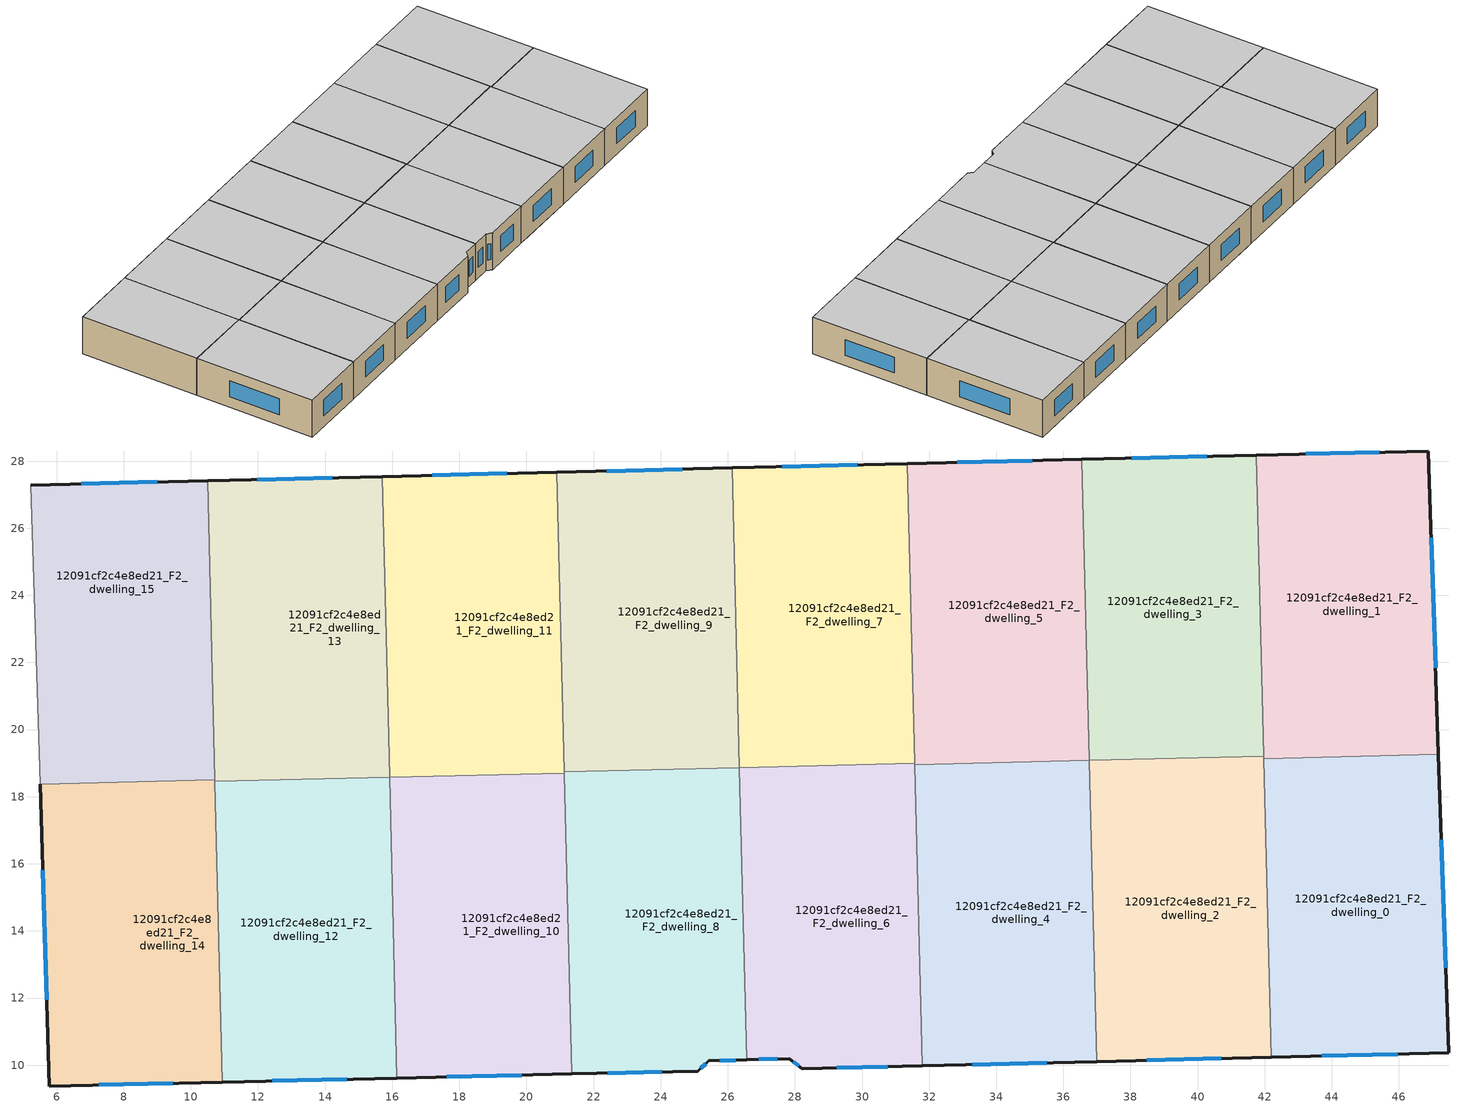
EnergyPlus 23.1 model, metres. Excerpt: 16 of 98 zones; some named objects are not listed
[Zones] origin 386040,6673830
12091cf2c4e8ed21_F2_dwelling_0
 floor to 12091cf2c4e8ed21_F1_dwelling_2 (EU_floor_Construction): 42.28,19.14 42.5,10.25 42.19,10.24 41.98,19.13 z6
 floor adiabatic (EU_floor_Construction): 47.18,19.26 47.48,10.37 42.5,10.25 42.28,19.14 z6
 wall outside (EU_wall_Construction): 42.19,10.24 47.48,10.37 47.18,19.26 z6:9
 wall to 12091cf2c4e8ed21_F2_dwelling_1 (EU_wall_Construction): 47.18,19.26 41.97,19.13 z6:9
 wall to 12091cf2c4e8ed21_F2_dwelling_2 (EU_wall_Construction): 41.97,19.13 42.19,10.24 z6:9
 window (EU_Window_Construction): 47.39,12.91 47.26,16.72 / 43.7,10.27 45.97,10.33 z6.86:8.14
 ceiling to 12091cf2c4e8ed21_F3_dwelling_0 (EU_floor_Construction): 47.48,10.37 47.18,19.26 41.97,19.13 42.19,10.24 z9
12091cf2c4e8ed21_F2_dwelling_1
 floor to 12091cf2c4e8ed21_F1_dwelling_2 (EU_floor_Construction): 42.28,19.21 42.28,19.14 41.98,19.13 41.97,19.21 z6
 floor to 12091cf2c4e8ed21_F1_dwelling_3 (EU_floor_Construction): 42.06,28.18 42.28,19.21 41.97,19.21 41.76,28.18 z6
 floor adiabatic (EU_floor_Construction): 46.87,28.3 47.18,19.26 42.28,19.14 42.06,28.18 z6
 wall outside (EU_wall_Construction): 47.18,19.26 46.87,28.3 41.76,28.18 z6:9
 wall to 12091cf2c4e8ed21_F2_dwelling_3 (EU_wall_Construction): 41.76,28.18 41.97,19.21 z6:9
 wall to 12091cf2c4e8ed21_F2_dwelling_2 (EU_wall_Construction): 41.97,19.21 41.98,19.13 z6:9
 window (EU_Window_Construction): 47.09,21.84 46.96,25.72 / 45.41,28.27 43.22,28.21 z6.86:8.14
 ceiling to 12091cf2c4e8ed21_F3_dwelling_1 (EU_floor_Construction): 47.18,19.26 46.87,28.3 41.76,28.18 41.97,19.13 z9
12091cf2c4e8ed21_F2_dwelling_10
 floor to 12091cf2c4e8ed21_F1_dwelling_10 (EU_floor_Construction): 21.13,18.7 21.34,9.74 17.98,9.66 17.76,18.62 z6
 floor to 12091cf2c4e8ed21_F1_dwelling_12 (EU_floor_Construction): 17.76,18.62 17.98,9.66 16.14,9.62 15.92,18.58 z6
 wall outside (EU_wall_Construction): 16.14,9.62 21.34,9.74 z6:9
 wall to 12091cf2c4e8ed21_F2_dwelling_11 (EU_wall_Construction): 21.12,18.7 15.92,18.58 z6:9
 wall to 12091cf2c4e8ed21_F2_dwelling_12 (EU_wall_Construction): 15.92,18.58 16.14,9.62 z6:9
 wall to 12091cf2c4e8ed21_F2_dwelling_8 (EU_wall_Construction): 21.34,9.74 21.12,18.7 z6:9
 window (EU_Window_Construction): 17.63,9.65 19.86,9.7 z6.86:8.14
 ceiling to 12091cf2c4e8ed21_F3_dwelling_10 (EU_floor_Construction): 21.34,9.74 21.12,18.7 15.92,18.58 16.14,9.62 z9
12091cf2c4e8ed21_F2_dwelling_11
 floor to 12091cf2c4e8ed21_F1_dwelling_11 (EU_floor_Construction): 20.91,27.67 21.12,18.7 17.76,18.62 17.54,27.59 z6
 floor to 12091cf2c4e8ed21_F1_dwelling_13 (EU_floor_Construction): 17.54,27.59 17.76,18.62 15.92,18.58 15.7,27.54 z6
 wall outside (EU_wall_Construction): 20.91,27.67 15.7,27.54 z6:9
 wall to 12091cf2c4e8ed21_F2_dwelling_9 (EU_wall_Construction): 21.12,18.74 20.91,27.67 z6:9
 wall to 12091cf2c4e8ed21_F2_dwelling_13 (EU_wall_Construction): 15.7,27.54 15.92,18.58 z6:9
 wall to 12091cf2c4e8ed21_F2_dwelling_8 (EU_wall_Construction): 21.12,18.7 21.12,18.74 z6:9
 window (EU_Window_Construction): 19.42,27.63 17.19,27.58 z6.86:8.14
 ceiling to 12091cf2c4e8ed21_F3_dwelling_11 (EU_floor_Construction): 21.12,18.7 20.91,27.67 15.7,27.54 15.92,18.58 z9
12091cf2c4e8ed21_F2_dwelling_12
 floor adiabatic (EU_floor_Construction): 15.92,18.58 16.14,9.62 10.93,9.5 10.71,18.45 z6
 wall outside (EU_wall_Construction): 10.93,9.5 16.14,9.62 z6:9
 wall to 12091cf2c4e8ed21_F2_dwelling_13 (EU_wall_Construction): 15.92,18.58 10.71,18.45 z6:9
 wall to 12091cf2c4e8ed21_F2_dwelling_14 (EU_wall_Construction): 10.71,18.45 10.93,9.5 z6:9
 window (EU_Window_Construction): 12.42,9.53 14.65,9.58 z6.86:8.14
 ceiling to 12091cf2c4e8ed21_F3_dwelling_12 (EU_floor_Construction): 16.14,9.62 15.92,18.58 10.71,18.45 10.93,9.5 z9
12091cf2c4e8ed21_F2_dwelling_13
 floor adiabatic (EU_floor_Construction): 15.7,27.54 15.92,18.58 12.86,18.51 12.64,27.47 z6
 floor to 12091cf2c4e8ed21_F1_dwelling_16 (EU_floor_Construction): 12.64,27.47 12.78,21.52 10.64,21.47 10.5,27.41 z6
 floor to 12091cf2c4e8ed21_F1_dwelling_15 (EU_floor_Construction): 12.78,21.52 12.86,18.51 10.71,18.46 10.64,21.47 z6
 wall outside (EU_wall_Construction): 15.7,27.54 10.5,27.41 z6:9
 wall to 12091cf2c4e8ed21_F2_dwelling_15 (EU_wall_Construction): 10.5,27.41 10.71,18.5 z6:9
 wall to 12091cf2c4e8ed21_F2_dwelling_14 (EU_wall_Construction): 10.71,18.5 10.71,18.45 z6:9
 window (EU_Window_Construction): 14.21,27.5 11.98,27.45 z6.86:8.14
 ceiling to 12091cf2c4e8ed21_F3_dwelling_13 (EU_floor_Construction): 15.92,18.58 15.7,27.54 10.5,27.41 10.71,18.45 z9
12091cf2c4e8ed21_F2_dwelling_14
 floor to 12091cf2c4e8ed21_F1_dwelling_14 (EU_floor_Construction): 10.71,18.46 10.93,9.5 8.18,9.43 7.96,18.39 z6
 floor to 12091cf2c4e8ed21_F1_dwelling_15 (EU_floor_Construction): 10.71,18.5 10.71,18.46 7.96,18.39 8.18,9.43 5.78,9.38 5.51,18.38 z6
 wall outside (EU_wall_Construction): 5.51,18.38 5.78,9.38 10.93,9.5 z6:9
 wall to 12091cf2c4e8ed21_F2_dwelling_15 (EU_wall_Construction): 10.71,18.5 5.51,18.38 z6:9
 window (EU_Window_Construction): 5.58,15.81 5.7,11.95 / 7.25,9.41 9.46,9.46 z6.86:8.14
 ceiling to 12091cf2c4e8ed21_F3_dwelling_14 (EU_floor_Construction): 10.93,9.5 10.71,18.5 5.51,18.38 5.78,9.38 z9
12091cf2c4e8ed21_F2_dwelling_15
 floor to 12091cf2c4e8ed21_F1_dwelling_15 (EU_floor_Construction): 10.64,21.47 10.71,18.5 5.51,18.38 5.41,21.34 z6
 floor to 12091cf2c4e8ed21_F1_dwelling_16 (EU_floor_Construction): 10.5,27.41 10.64,21.47 5.41,21.34 5.23,27.29 z6
 wall outside (EU_wall_Construction): 10.5,27.41 5.23,27.29 z6:9
 wall adiabatic (EU_wall_Construction): 5.23,27.29 5.51,18.38 z6:9
 window (EU_Window_Construction): 8.99,27.38 6.74,27.32 z6.86:8.14
 ceiling to 12091cf2c4e8ed21_F3_dwelling_15 (EU_floor_Construction): 10.71,18.5 10.5,27.41 5.23,27.29 5.51,18.38 z9
12091cf2c4e8ed21_F2_dwelling_2
 floor to 12091cf2c4e8ed21_F1_dwelling_2 (EU_floor_Construction): 41.97,19.21 42.19,10.24 37.6,10.12 37.39,19.09 z6
 floor to 12091cf2c4e8ed21_F1_dwelling_4 (EU_floor_Construction): 37.39,19.09 37.6,10.12 36.99,10.11 36.77,19.08 z6
 wall outside (EU_wall_Construction): 36.99,10.11 42.19,10.24 z6:9
 wall to 12091cf2c4e8ed21_F2_dwelling_3 (EU_wall_Construction): 41.97,19.21 36.77,19.08 z6:9
 wall to 12091cf2c4e8ed21_F2_dwelling_4 (EU_wall_Construction): 36.77,19.08 36.99,10.11 z6:9
 window (EU_Window_Construction): 38.48,10.14 40.71,10.2 z6.86:8.14
 ceiling to 12091cf2c4e8ed21_F3_dwelling_2 (EU_floor_Construction): 42.19,10.24 41.97,19.21 36.77,19.08 36.99,10.11 z9
12091cf2c4e8ed21_F2_dwelling_3
 floor adiabatic (EU_floor_Construction): 41.76,28.18 41.97,19.21 36.77,19.08 36.55,28.05 z6
 wall outside (EU_wall_Construction): 41.76,28.18 36.55,28.05 z6:9
 wall to 12091cf2c4e8ed21_F2_dwelling_5 (EU_wall_Construction): 36.55,28.05 36.77,19.08 z6:9
 window (EU_Window_Construction): 40.27,28.14 38.04,28.09 z6.86:8.14
 ceiling to 12091cf2c4e8ed21_F3_dwelling_3 (EU_floor_Construction): 41.97,19.21 41.76,28.18 36.55,28.05 36.77,19.08 z9
12091cf2c4e8ed21_F2_dwelling_4
 floor to 12091cf2c4e8ed21_F1_dwelling_4 (EU_floor_Construction): 36.77,19.08 36.99,10.11 32.71,10 32.49,18.97 z6
 floor to 12091cf2c4e8ed21_F1_dwelling_6 (EU_floor_Construction): 32.49,18.97 32.71,10 31.79,9.98 31.57,18.95 z6
 wall outside (EU_wall_Construction): 31.79,9.98 36.99,10.11 z6:9
 wall to 12091cf2c4e8ed21_F2_dwelling_5 (EU_wall_Construction): 36.77,19.08 31.57,18.95 z6:9
 wall to 12091cf2c4e8ed21_F2_dwelling_6 (EU_wall_Construction): 31.57,18.95 31.79,9.98 z6:9
 window (EU_Window_Construction): 33.28,10.02 35.51,10.07 z6.86:8.14
 ceiling to 12091cf2c4e8ed21_F3_dwelling_4 (EU_floor_Construction): 36.99,10.11 36.77,19.08 31.57,18.95 31.79,9.98 z9
12091cf2c4e8ed21_F2_dwelling_5
 floor to 12091cf2c4e8ed21_F1_dwelling_5 (EU_floor_Construction): 36.55,28.05 36.77,19.08 32.49,18.97 32.27,27.95 z6
 floor to 12091cf2c4e8ed21_F1_dwelling_7 (EU_floor_Construction): 32.27,27.95 32.49,18.98 31.57,18.96 31.36,27.92 z6
 wall outside (EU_wall_Construction): 36.55,28.05 31.35,27.92 z6:9
 wall to 12091cf2c4e8ed21_F2_dwelling_7 (EU_wall_Construction): 31.35,27.92 31.57,18.99 z6:9
 wall to 12091cf2c4e8ed21_F2_dwelling_6 (EU_wall_Construction): 31.57,18.99 31.57,18.95 z6:9
 window (EU_Window_Construction): 35.07,28.01 32.84,27.96 z6.86:8.14
 ceiling to 12091cf2c4e8ed21_F3_dwelling_5 (EU_floor_Construction): 36.77,19.08 36.55,28.05 31.35,27.92 31.57,18.95 z9
12091cf2c4e8ed21_F2_dwelling_6
 floor to 12091cf2c4e8ed21_F1_dwelling_6 (EU_floor_Construction): 31.57,18.96 31.79,9.98 28.22,9.89 27.84,10.19 27.8,10.19 27.59,18.86 z6
 floor to 12091cf2c4e8ed21_F1_dwelling_8 (EU_floor_Construction): 27.59,18.9 27.8,10.19 26.56,10.16 26.35,18.87 z6
 floor to 12091cf2c4e8ed21_F1_dwelling_7 (EU_floor_Construction): 31.57,18.99 31.57,18.96 27.59,18.86 27.59,18.9 z6
 wall outside (EU_wall_Construction): 26.56,10.16 27.84,10.19 28.22,9.89 31.79,9.98 z6:9
 wall to 12091cf2c4e8ed21_F2_dwelling_7 (EU_wall_Construction): 31.57,18.99 26.35,18.87 z6:9
 wall to 12091cf2c4e8ed21_F2_dwelling_8 (EU_wall_Construction): 26.35,18.87 26.56,10.16 z6:9
 window (EU_Window_Construction): 27.95,10.11 28.11,9.98 / 26.92,10.17 27.47,10.18 / 29.24,9.91 30.77,9.95 z6.86:8.14
 ceiling to 12091cf2c4e8ed21_F3_dwelling_6 (EU_floor_Construction): 31.79,9.98 31.57,18.99 26.35,18.87 26.56,10.16 27.84,10.19 28.22,9.89 z9
12091cf2c4e8ed21_F2_dwelling_7
 floor to 12091cf2c4e8ed21_F1_dwelling_7 (EU_floor_Construction): 31.36,27.92 31.57,18.99 27.59,18.9 27.38,27.83 z6
 floor to 12091cf2c4e8ed21_F1_dwelling_9 (EU_floor_Construction): 27.38,27.83 27.59,18.93 26.35,18.9 26.13,27.79 z6
 floor to 12091cf2c4e8ed21_F1_dwelling_8 (EU_floor_Construction): 27.59,18.93 27.59,18.9 26.35,18.87 26.35,18.9 z6
 wall outside (EU_wall_Construction): 31.35,27.92 26.13,27.79 z6:9
 wall to 12091cf2c4e8ed21_F2_dwelling_9 (EU_wall_Construction): 26.13,27.79 26.35,18.87 z6:9
 window (EU_Window_Construction): 29.86,27.89 27.62,27.83 z6.86:8.14
 ceiling to 12091cf2c4e8ed21_F3_dwelling_7 (EU_floor_Construction): 31.57,18.99 31.35,27.92 26.13,27.79 26.35,18.87 z9
12091cf2c4e8ed21_F2_dwelling_8
 floor to 12091cf2c4e8ed21_F1_dwelling_8 (EU_floor_Construction): 26.35,18.87 26.56,10.16 25.43,10.13 25.1,9.82 22.87,9.77 22.65,18.77 z6
 floor to 12091cf2c4e8ed21_F1_dwelling_10 (EU_floor_Construction): 22.65,18.74 22.87,9.77 21.34,9.74 21.13,18.7 z6
 floor to 12091cf2c4e8ed21_F1_dwelling_11 (EU_floor_Construction): 22.65,18.77 22.65,18.74 21.12,18.7 21.12,18.74 z6
 wall outside (EU_wall_Construction): 21.34,9.74 25.1,9.82 25.43,10.13 26.56,10.16 z6:9
 wall to 12091cf2c4e8ed21_F2_dwelling_9 (EU_wall_Construction): 26.35,18.87 21.12,18.74 z6:9
 window (EU_Window_Construction): 25.2,9.91 25.34,10.04 / 22.42,9.76 24.03,9.8 / 25.75,10.14 26.24,10.15 z6.86:8.14
 ceiling to 12091cf2c4e8ed21_F3_dwelling_8 (EU_floor_Construction): 26.56,10.16 26.35,18.87 21.12,18.74 21.34,9.74 25.1,9.82 25.43,10.13 z9
12091cf2c4e8ed21_F2_dwelling_9
 floor to 12091cf2c4e8ed21_F1_dwelling_11 (EU_floor_Construction): 22.44,27.71 22.65,18.77 21.12,18.74 20.91,27.67 z6
 floor to 12091cf2c4e8ed21_F1_dwelling_8 (EU_floor_Construction): 26.35,18.9 26.35,18.87 22.65,18.77 22.65,18.81 z6
 floor adiabatic (EU_floor_Construction): 26.13,27.79 26.35,18.9 22.65,18.81 22.44,27.71 20.91,27.67 z6
 wall outside (EU_wall_Construction): 26.13,27.79 20.91,27.67 z6:9
 window (EU_Window_Construction): 24.64,27.76 22.4,27.7 z6.86:8.14
 ceiling to 12091cf2c4e8ed21_F3_dwelling_9 (EU_floor_Construction): 26.35,18.87 26.13,27.79 20.91,27.67 21.12,18.74 z9
[Building]
EU S2 Campaign: North Axis=0; Terrain=City; Solar Distribution=FullExterior
[Site:Location]
Helsinki-Vantaa.AP: Latitude=60.317; Longitude=24.963; Time Zone=2; Elevation=54.6
[SizingPeriod:WeatherFileDays]
AnnualSizingPeriod: Begin Month=1; Begin Day of Month=1; End Month=12; End Day of Month=31; Day of Week for Start Day=Monday; Use Weather File Daylight Saving Period=No; Use Weather File Rain and Snow Indicators=No
[MATERIAL]
EU_InternalMass_Material: Roughness=MediumRough; Thickness=0.1; Conductivity=1; Density=1800; Specific Heat=900; Thermal Absorptance=0.9; Solar Absorptance=0.7; Visible Absorptance=0.7
[MATERIAL:NOMASS] Roughness=MediumRough; Thermal Absorptance=0.9; Solar Absorptance=0.7; Visible Absorptance=0.7
Name | Thermal Resistance
EU_wall_NoMass | 1.10183
EU_floor_NoMass | 1.70606
[WINDOWMATERIAL:SIMPLEGLAZINGSYSTEM]
EU_Window_SimpleGlazing: UFactor=3.11035; Solar Heat Gain Coefficient=0.8; Visible Transmittance=0.8
[CONSTRUCTION]
EU_wall_Construction: EU_wall_NoMass
EU_floor_Construction: EU_floor_NoMass
EU_Window_Construction: EU_Window_SimpleGlazing
EU_InternalMass_Construction: EU_InternalMass_Material
[ZONE] Type=1; Multiplier=1; Ceiling Height=autocalculate; Floor Area=autocalculate; Part of Total Floor Area=Yes
Name | Volume
12091cf2c4e8ed21_F2_dwelling_0 | 140.047
12091cf2c4e8ed21_F2_dwelling_1; 12091cf2c4e8ed21_F2_dwelling_10 | 140.049
12091cf2c4e8ed21_F2_dwelling_11 | 140.03
12091cf2c4e8ed21_F2_dwelling_12 | 140.055
12091cf2c4e8ed21_F2_dwelling_13 | 140.035
12091cf2c4e8ed21_F2_dwelling_14; 12091cf2c4e8ed21_F2_dwelling_2 | 140.029
12091cf2c4e8ed21_F2_dwelling_15; 12091cf2c4e8ed21_F2_dwelling_5; 12091cf2c4e8ed21_F2_dwelling_7; 12091cf2c4e8ed21_F2_dwelling_8 | 140.032
12091cf2c4e8ed21_F2_dwelling_3 | 140.05
12091cf2c4e8ed21_F2_dwelling_4 | 140.039
12091cf2c4e8ed21_F2_dwelling_6 | 140.034
12091cf2c4e8ed21_F2_dwelling_9 | 140.042
[INTERNALMASS] Construction=EU_InternalMass_Construction
Name | Zone or ZoneList | Surface Area
12091cf2c4e8ed21_F2_dwelling_0_EU_InternalMass | 12091cf2c4e8ed21_F2_dwelling_0 | 46.6823
12091cf2c4e8ed21_F2_dwelling_1_EU_InternalMass | 12091cf2c4e8ed21_F2_dwelling_1 | 46.6838
12091cf2c4e8ed21_F2_dwelling_2_EU_InternalMass | 12091cf2c4e8ed21_F2_dwelling_2 | 46.6778
12091cf2c4e8ed21_F2_dwelling_3_EU_InternalMass | 12091cf2c4e8ed21_F2_dwelling_3 | 46.6832
12091cf2c4e8ed21_F2_dwelling_4_EU_InternalMass | 12091cf2c4e8ed21_F2_dwelling_4 | 46.6799
12091cf2c4e8ed21_F2_dwelling_5_EU_InternalMass | 12091cf2c4e8ed21_F2_dwelling_5 | 46.6764
12091cf2c4e8ed21_F2_dwelling_6_EU_InternalMass | 12091cf2c4e8ed21_F2_dwelling_6 | 46.6782
12091cf2c4e8ed21_F2_dwelling_7_EU_InternalMass | 12091cf2c4e8ed21_F2_dwelling_7 | 46.6766
12091cf2c4e8ed21_F2_dwelling_8_EU_InternalMass | 12091cf2c4e8ed21_F2_dwelling_8 | 46.6783
12091cf2c4e8ed21_F2_dwelling_9_EU_InternalMass | 12091cf2c4e8ed21_F2_dwelling_9 | 46.6801
12091cf2c4e8ed21_F2_dwelling_10_EU_InternalMass | 12091cf2c4e8ed21_F2_dwelling_10 | 46.6827
12091cf2c4e8ed21_F2_dwelling_11_EU_InternalMass | 12091cf2c4e8ed21_F2_dwelling_11 | 46.6778
12091cf2c4e8ed21_F2_dwelling_12_EU_InternalMass | 12091cf2c4e8ed21_F2_dwelling_12 | 46.685
12091cf2c4e8ed21_F2_dwelling_13_EU_InternalMass | 12091cf2c4e8ed21_F2_dwelling_13 | 46.6793
12091cf2c4e8ed21_F2_dwelling_14_EU_InternalMass | 12091cf2c4e8ed21_F2_dwelling_14 | 46.6751
12091cf2c4e8ed21_F2_dwelling_15_EU_InternalMass | 12091cf2c4e8ed21_F2_dwelling_15 | 46.6785
[OTHEREQUIPMENT] Fuel Type=Electricity; Design Level Calculation Method=Watts/Area; Power per Zone Floor Area=1; Fraction Latent=0; Fraction Radiant=0; Fraction Lost=0; Carbon Dioxide Generation Rate=0; EndUse Subcategory=EU_Step8_InternalGains
Name | Zone or ZoneList or Space or SpaceList | Schedule
EU_Step8_InternalGain_12091cf2c4e8ed21_F2_dwelling_0_f000 | 12091cf2c4e8ed21_F2_dwelling_0 | EU_Step8_GainSchedule_12091cf2c4e8ed21_F2_dwelling_0_f000
EU_Step8_InternalGain_12091cf2c4e8ed21_F2_dwelling_1_f000 | 12091cf2c4e8ed21_F2_dwelling_1 | EU_Step8_GainSchedule_12091cf2c4e8ed21_F2_dwelling_1_f000
EU_Step8_InternalGain_12091cf2c4e8ed21_F2_dwelling_2_f000 | 12091cf2c4e8ed21_F2_dwelling_2 | EU_Step8_GainSchedule_12091cf2c4e8ed21_F2_dwelling_2_f000
EU_Step8_InternalGain_12091cf2c4e8ed21_F2_dwelling_3_f000 | 12091cf2c4e8ed21_F2_dwelling_3 | EU_Step8_GainSchedule_12091cf2c4e8ed21_F2_dwelling_3_f000
EU_Step8_InternalGain_12091cf2c4e8ed21_F2_dwelling_4_f000 | 12091cf2c4e8ed21_F2_dwelling_4 | EU_Step8_GainSchedule_12091cf2c4e8ed21_F2_dwelling_4_f000
EU_Step8_InternalGain_12091cf2c4e8ed21_F2_dwelling_5_f000 | 12091cf2c4e8ed21_F2_dwelling_5 | EU_Step8_GainSchedule_12091cf2c4e8ed21_F2_dwelling_5_f000
EU_Step8_InternalGain_12091cf2c4e8ed21_F2_dwelling_6_f000 | 12091cf2c4e8ed21_F2_dwelling_6 | EU_Step8_GainSchedule_12091cf2c4e8ed21_F2_dwelling_6_f000
EU_Step8_InternalGain_12091cf2c4e8ed21_F2_dwelling_7_f000 | 12091cf2c4e8ed21_F2_dwelling_7 | EU_Step8_GainSchedule_12091cf2c4e8ed21_F2_dwelling_7_f000
EU_Step8_InternalGain_12091cf2c4e8ed21_F2_dwelling_8_f000 | 12091cf2c4e8ed21_F2_dwelling_8 | EU_Step8_GainSchedule_12091cf2c4e8ed21_F2_dwelling_8_f000
EU_Step8_InternalGain_12091cf2c4e8ed21_F2_dwelling_9_f000 | 12091cf2c4e8ed21_F2_dwelling_9 | EU_Step8_GainSchedule_12091cf2c4e8ed21_F2_dwelling_9_f000
EU_Step8_InternalGain_12091cf2c4e8ed21_F2_dwelling_10_f000 | 12091cf2c4e8ed21_F2_dwelling_10 | EU_Step8_GainSchedule_12091cf2c4e8ed21_F2_dwelling_10_f000
EU_Step8_InternalGain_12091cf2c4e8ed21_F2_dwelling_11_f000 | 12091cf2c4e8ed21_F2_dwelling_11 | EU_Step8_GainSchedule_12091cf2c4e8ed21_F2_dwelling_11_f000
EU_Step8_InternalGain_12091cf2c4e8ed21_F2_dwelling_12_f000 | 12091cf2c4e8ed21_F2_dwelling_12 | EU_Step8_GainSchedule_12091cf2c4e8ed21_F2_dwelling_12_f000
EU_Step8_InternalGain_12091cf2c4e8ed21_F2_dwelling_13_f000 | 12091cf2c4e8ed21_F2_dwelling_13 | EU_Step8_GainSchedule_12091cf2c4e8ed21_F2_dwelling_13_f000
EU_Step8_InternalGain_12091cf2c4e8ed21_F2_dwelling_14_f000 | 12091cf2c4e8ed21_F2_dwelling_14 | EU_Step8_GainSchedule_12091cf2c4e8ed21_F2_dwelling_14_f000
EU_Step8_InternalGain_12091cf2c4e8ed21_F2_dwelling_15_f000 | 12091cf2c4e8ed21_F2_dwelling_15 | EU_Step8_GainSchedule_12091cf2c4e8ed21_F2_dwelling_15_f000
[ZONEVENTILATION:DESIGNFLOWRATE] Schedule=EU_AlwaysOn; Design Flow Rate Calculation Method=AirChanges/Hour; Air Changes per Hour=0.756316; Ventilation Type=Natural; Fan Pressure Rise=0; Fan Total Efficiency=1; Constant Term Coefficient=1; Temperature Term Coefficient=0; Velocity Term Coefficient=0; Velocity Squared Term Coefficient=0; Minimum Indoor Temperature=-100; Maximum Indoor Temperature=100; Delta Temperature=-100; Minimum Outdoor Temperature=-100; Maximum Outdoor Temperature=100; Maximum Wind Speed=40
Name | Zone or ZoneList or Space or SpaceList
EU_ConstantAir_12091cf2c4e8ed21_F2_dwelling_0 | 12091cf2c4e8ed21_F2_dwelling_0
EU_ConstantAir_12091cf2c4e8ed21_F2_dwelling_1 | 12091cf2c4e8ed21_F2_dwelling_1
EU_ConstantAir_12091cf2c4e8ed21_F2_dwelling_2 | 12091cf2c4e8ed21_F2_dwelling_2
EU_ConstantAir_12091cf2c4e8ed21_F2_dwelling_3 | 12091cf2c4e8ed21_F2_dwelling_3
EU_ConstantAir_12091cf2c4e8ed21_F2_dwelling_4 | 12091cf2c4e8ed21_F2_dwelling_4
EU_ConstantAir_12091cf2c4e8ed21_F2_dwelling_5 | 12091cf2c4e8ed21_F2_dwelling_5
EU_ConstantAir_12091cf2c4e8ed21_F2_dwelling_6 | 12091cf2c4e8ed21_F2_dwelling_6
EU_ConstantAir_12091cf2c4e8ed21_F2_dwelling_7 | 12091cf2c4e8ed21_F2_dwelling_7
EU_ConstantAir_12091cf2c4e8ed21_F2_dwelling_8 | 12091cf2c4e8ed21_F2_dwelling_8
EU_ConstantAir_12091cf2c4e8ed21_F2_dwelling_9 | 12091cf2c4e8ed21_F2_dwelling_9
EU_ConstantAir_12091cf2c4e8ed21_F2_dwelling_10 | 12091cf2c4e8ed21_F2_dwelling_10
EU_ConstantAir_12091cf2c4e8ed21_F2_dwelling_11 | 12091cf2c4e8ed21_F2_dwelling_11
EU_ConstantAir_12091cf2c4e8ed21_F2_dwelling_12 | 12091cf2c4e8ed21_F2_dwelling_12
EU_ConstantAir_12091cf2c4e8ed21_F2_dwelling_13 | 12091cf2c4e8ed21_F2_dwelling_13
EU_ConstantAir_12091cf2c4e8ed21_F2_dwelling_14 | 12091cf2c4e8ed21_F2_dwelling_14
EU_ConstantAir_12091cf2c4e8ed21_F2_dwelling_15 | 12091cf2c4e8ed21_F2_dwelling_15
[HVACTEMPLATE:ZONE:IDEALLOADSAIRSYSTEM] System Availability Schedule=EU_AlwaysOn; Maximum Heating Supply Air Temperature=50; Minimum Cooling Supply Air Temperature=13; Maximum Heating Supply Air Humidity Ratio=0.0156; Minimum Cooling Supply Air Humidity Ratio=0.0077; Heating Limit=NoLimit; Cooling Limit=NoLimit; Heating Availability Schedule=EU_AlwaysOn; Cooling Availability Schedule=EU_CoolingOff; Dehumidification Control Type=ConstantSensibleHeatRatio; Cooling Sensible Heat Ratio=0.7; Dehumidification Setpoint=60; Humidification Control Type=None; Humidification Setpoint=30; Outdoor Air Method=None; Outdoor Air Flow Rate per Person=0.00944; Outdoor Air Flow Rate per Zone Floor Area=0; Outdoor Air Flow Rate per Zone=0; Demand Controlled Ventilation Type=None; Outdoor Air Economizer Type=NoEconomizer; Heat Recovery Type=None; Sensible Heat Recovery Effectiveness=0.7; Latent Heat Recovery Effectiveness=0.65
Name | Template Thermostat
12091cf2c4e8ed21_F2_dwelling_0 | EU_HeatOnly_12091cf2c4e8ed21_F2_dwelling_0
12091cf2c4e8ed21_F2_dwelling_1 | EU_HeatOnly_12091cf2c4e8ed21_F2_dwelling_1
12091cf2c4e8ed21_F2_dwelling_2 | EU_HeatOnly_12091cf2c4e8ed21_F2_dwelling_2
12091cf2c4e8ed21_F2_dwelling_3 | EU_HeatOnly_12091cf2c4e8ed21_F2_dwelling_3
12091cf2c4e8ed21_F2_dwelling_4 | EU_HeatOnly_12091cf2c4e8ed21_F2_dwelling_4
12091cf2c4e8ed21_F2_dwelling_5 | EU_HeatOnly_12091cf2c4e8ed21_F2_dwelling_5
12091cf2c4e8ed21_F2_dwelling_6 | EU_HeatOnly_12091cf2c4e8ed21_F2_dwelling_6
12091cf2c4e8ed21_F2_dwelling_7 | EU_HeatOnly_12091cf2c4e8ed21_F2_dwelling_7
12091cf2c4e8ed21_F2_dwelling_8 | EU_HeatOnly_12091cf2c4e8ed21_F2_dwelling_8
12091cf2c4e8ed21_F2_dwelling_9 | EU_HeatOnly_12091cf2c4e8ed21_F2_dwelling_9
12091cf2c4e8ed21_F2_dwelling_10 | EU_HeatOnly_12091cf2c4e8ed21_F2_dwelling_10
12091cf2c4e8ed21_F2_dwelling_11 | EU_HeatOnly_12091cf2c4e8ed21_F2_dwelling_11
12091cf2c4e8ed21_F2_dwelling_12 | EU_HeatOnly_12091cf2c4e8ed21_F2_dwelling_12
12091cf2c4e8ed21_F2_dwelling_13 | EU_HeatOnly_12091cf2c4e8ed21_F2_dwelling_13
12091cf2c4e8ed21_F2_dwelling_14 | EU_HeatOnly_12091cf2c4e8ed21_F2_dwelling_14
12091cf2c4e8ed21_F2_dwelling_15 | EU_HeatOnly_12091cf2c4e8ed21_F2_dwelling_15
[SIZING:ZONE] Zone Cooling Design Supply Air Temperature Input Method=SupplyAirTemperature; Zone Cooling Design Supply Air Temperature=13; Zone Heating Design Supply Air Temperature Input Method=SupplyAirTemperature; Zone Heating Design Supply Air Temperature=50; Zone Cooling Design Supply Air Humidity Ratio=0.008; Zone Heating Design Supply Air Humidity Ratio=0.008; Cooling Design Air Flow Method=DesignDay; Cooling Design Air Flow Rate=0; Cooling Minimum Air Flow per Zone Floor Area=0.000762; Cooling Minimum Air Flow=0; Cooling Minimum Air Flow Fraction=0.2; Heating Design Air Flow Method=DesignDay; Heating Design Air Flow Rate=0; Heating Maximum Air Flow per Zone Floor Area=0.002032; Heating Maximum Air Flow=0.141576; Heating Maximum Air Flow Fraction=0.3; Account for Dedicated Outdoor Air System=No; Dedicated Outdoor Air System Control Strategy=NeutralSupplyAir; Dedicated Outdoor Air Low Setpoint Temperature for Design=autosize; Dedicated Outdoor Air High Setpoint Temperature for Design=autosize; Zone Load Sizing Method=Sensible Load Only No Latent Load; Zone Latent Cooling Design Supply Air Humidity Ratio Input Method=HumidityRatioDifference; Zone Cooling Design Supply Air Humidity Ratio Difference=0.005; Zone Latent Heating Design Supply Air Humidity Ratio Input Method=HumidityRatioDifference; Zone Humidification Design Supply Air Humidity Ratio Difference=0.005
12091cf2c4e8ed21_F2_dwelling_0; 12091cf2c4e8ed21_F2_dwelling_1; 12091cf2c4e8ed21_F2_dwelling_2; 12091cf2c4e8ed21_F2_dwelling_3; 12091cf2c4e8ed21_F2_dwelling_4; 12091cf2c4e8ed21_F2_dwelling_5; 12091cf2c4e8ed21_F2_dwelling_6; 12091cf2c4e8ed21_F2_dwelling_7; 12091cf2c4e8ed21_F2_dwelling_8; 12091cf2c4e8ed21_F2_dwelling_9; 12091cf2c4e8ed21_F2_dwelling_10; 12091cf2c4e8ed21_F2_dwelling_11; 12091cf2c4e8ed21_F2_dwelling_12; 12091cf2c4e8ed21_F2_dwelling_13; 12091cf2c4e8ed21_F2_dwelling_14; 12091cf2c4e8ed21_F2_dwelling_15
[SCHEDULE:CONSTANT]
Name | Hourly Value
EU_AlwaysOn | 1
EU_CoolingOff | 0
[SCHEDULE:FILE] Column Number=1; Rows to Skip at Top=0; Number of Hours of Data=8760; Column Separator=Comma; Interpolate to Timestep=No; Minutes per Item=60; Adjust Schedule for Daylight Savings=Yes
Name | File
EU_Step8_GainSchedule_12091cf2c4e8ed21_F2_dwelling_0_f000 | ../../schedules/12091cf2c4e8ed21/12091cf2c4e8ed21_F2_dwelling_0_f000_gain.csv
EU_Step8_GainSchedule_12091cf2c4e8ed21_F2_dwelling_1_f000 | ../../schedules/12091cf2c4e8ed21/12091cf2c4e8ed21_F2_dwelling_1_f000_gain.csv
EU_Step8_GainSchedule_12091cf2c4e8ed21_F2_dwelling_2_f000 | ../../schedules/12091cf2c4e8ed21/12091cf2c4e8ed21_F2_dwelling_2_f000_gain.csv
EU_Step8_GainSchedule_12091cf2c4e8ed21_F2_dwelling_3_f000 | ../../schedules/12091cf2c4e8ed21/12091cf2c4e8ed21_F2_dwelling_3_f000_gain.csv
EU_Step8_GainSchedule_12091cf2c4e8ed21_F2_dwelling_4_f000 | ../../schedules/12091cf2c4e8ed21/12091cf2c4e8ed21_F2_dwelling_4_f000_gain.csv
EU_Step8_GainSchedule_12091cf2c4e8ed21_F2_dwelling_5_f000 | ../../schedules/12091cf2c4e8ed21/12091cf2c4e8ed21_F2_dwelling_5_f000_gain.csv
EU_Step8_GainSchedule_12091cf2c4e8ed21_F2_dwelling_6_f000 | ../../schedules/12091cf2c4e8ed21/12091cf2c4e8ed21_F2_dwelling_6_f000_gain.csv
EU_Step8_GainSchedule_12091cf2c4e8ed21_F2_dwelling_7_f000 | ../../schedules/12091cf2c4e8ed21/12091cf2c4e8ed21_F2_dwelling_7_f000_gain.csv
EU_Step8_GainSchedule_12091cf2c4e8ed21_F2_dwelling_8_f000 | ../../schedules/12091cf2c4e8ed21/12091cf2c4e8ed21_F2_dwelling_8_f000_gain.csv
EU_Step8_GainSchedule_12091cf2c4e8ed21_F2_dwelling_9_f000 | ../../schedules/12091cf2c4e8ed21/12091cf2c4e8ed21_F2_dwelling_9_f000_gain.csv
EU_Step8_GainSchedule_12091cf2c4e8ed21_F2_dwelling_10_f000 | ../../schedules/12091cf2c4e8ed21/12091cf2c4e8ed21_F2_dwelling_10_f000_gain.csv
EU_Step8_GainSchedule_12091cf2c4e8ed21_F2_dwelling_11_f000 | ../../schedules/12091cf2c4e8ed21/12091cf2c4e8ed21_F2_dwelling_11_f000_gain.csv
EU_Step8_GainSchedule_12091cf2c4e8ed21_F2_dwelling_12_f000 | ../../schedules/12091cf2c4e8ed21/12091cf2c4e8ed21_F2_dwelling_12_f000_gain.csv
EU_Step8_GainSchedule_12091cf2c4e8ed21_F2_dwelling_13_f000 | ../../schedules/12091cf2c4e8ed21/12091cf2c4e8ed21_F2_dwelling_13_f000_gain.csv
EU_Step8_GainSchedule_12091cf2c4e8ed21_F2_dwelling_14_f000 | ../../schedules/12091cf2c4e8ed21/12091cf2c4e8ed21_F2_dwelling_14_f000_gain.csv
EU_Step8_GainSchedule_12091cf2c4e8ed21_F2_dwelling_15_f000 | ../../schedules/12091cf2c4e8ed21/12091cf2c4e8ed21_F2_dwelling_15_f000_gain.csv
